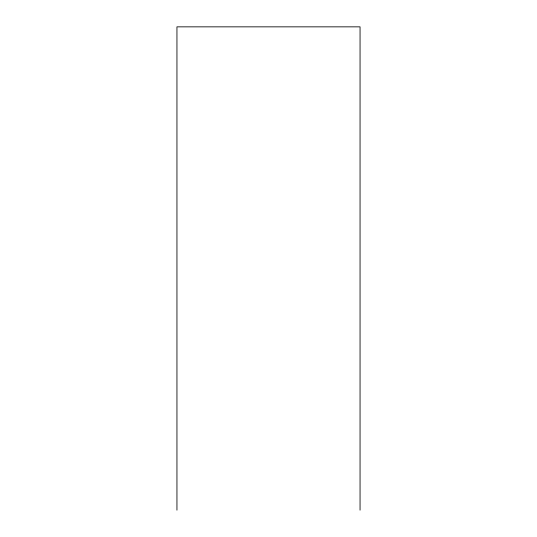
<?xml version="1.0" encoding="UTF-8"?>
<svg xmlns="http://www.w3.org/2000/svg" width="537" height="537" viewBox="0 0 537 537"><rect width="100%" height="100%" fill="white"/><g stroke="black" fill="none" stroke-linecap="round" stroke-linejoin="round"><path stroke-width="0.81" d="M360.052 510.15L360.052 26.85L176.948 26.85L176.948 510.15"/></g></svg>
